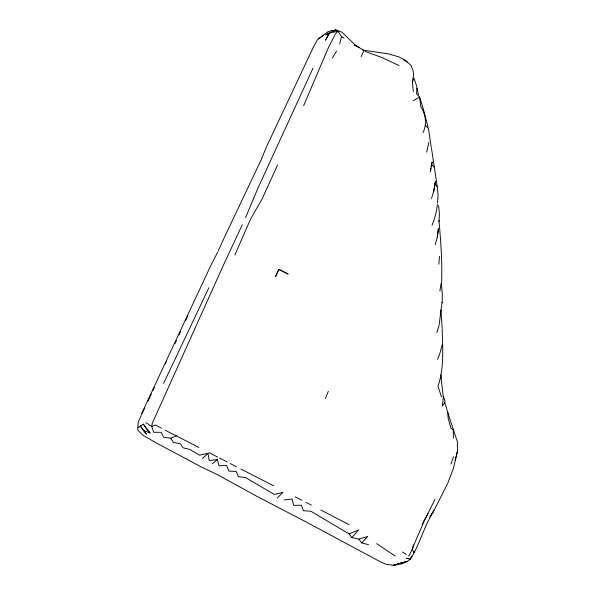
<?xml version="1.0" encoding="UTF-8"?>
<svg xmlns="http://www.w3.org/2000/svg" width="595" height="595" viewBox="0 0 595 595"><rect width="100%" height="100%" fill="white"/><g stroke="black" fill="none" stroke-linecap="round" stroke-linejoin="round"><path stroke-width="0.89" d="M442.197 302.684L442.323 294.257L441.594 286.046M441.423 396.805L437.994 386.185C444.406 367.584 442.576 348.016 442.182 328.775M439.058 221.712L439.385 213.798L438.612 205.572M416.864 88.365L416.53 93.668L419.601 97.044L423.655 110.06L428.05 127.189M433.926 510.622L430.014 516.936L433.926 510.622L447.745 483.281L453.442 468.243L457.458 451.293L457.369 441.728L449.686 418.642L444.792 402.614L444.919 400.77L443.215 396.218L440.731 374.857L441.029 378.242M437.533 202.754L438.069 194.892L437.34 187.217L431.427 147.954M441.512 285.436C442.435 263.808 440.954 242.039 438.917 220.477M423.052 132.566C427.128 124.013 425.737 114.426 420.777 106.55L419.601 97.044L413.198 100.741M438.842 264.217L439.467 256.386M443.23 398.174L442.375 405.946L444.792 402.614M439.199 324.528L442.048 302.186M437.28 237.234L438.381 228.755L437.28 237.234L435.243 244.679M437.392 204.092L436.559 210.489L434.7 217.978L432.037 225.245M428.891 142.309L426.674 152.112M430.877 168.37L430.356 171.68L432.171 161.914L431.747 163.454M431.144 166.712L431.405 165.053M439.876 291.052L441.118 283.391M433.733 191.159L435.436 181.557L433.733 191.159L431.494 198.544M413.294 91.563L412.372 81.976L413.704 74.338L412.937 70.188L411.093 65.599L405.336 60.154L399.096 56.994L388.394 53.825L362.615 50.099M442.115 344.773L440.218 352.255L437.6 359.529M455.182 460.21L457.458 451.293M339.678 44.023L341.515 36.526L337.953 31.215L335.409 29.75L325.755 34.807L328.314 33.878M413.547 544.827L412.253 549.252L408.698 556.265M436.856 332.776L439.073 325.383M450.965 463.959L453.524 456.67M412.372 81.976L413.904 77.938L416.485 85.643L418.471 94.672M245.571 217.629L257.806 188.496L312.963 68.247M325.301 398.605L328.343 391.302M303.673 105.665L328.395 47.674L335.349 34.056L337.953 31.215L329.414 33.142L325.517 40.058L329.414 33.142M223.943 238.35L218.172 251.12M278.802 269.342L275.663 276.422L278.802 269.342L288.181 274.042L278.884 269.505M234.884 255.002L250.458 219.31L262.276 198.589L277.523 165.046M141.35 415.124L138.159 422.242L137.705 430.126L142.763 435.123L155.92 442.732L201.192 466.919L217.48 474.676L256.356 496.052L305.458 521.614L379.989 561.591L386.386 564.417L393.674 565.25L402.012 563.763L407.211 561.412L410.394 559.203C419.698 544.38 423.893 526.999 433.034 512.042M148.11 401L151.323 393.883M179.08 334.903L180.523 331.742M208.852 287.764L163.603 383.403M165.358 363.991L166.459 361.626M185.573 320.698L187.775 315.975M422.1 524.693L423.566 521.577M141.699 413.413L210.682 265.839L217.621 252.198M175.019 343.553L176.507 340.414M141.722 414.336L144.697 408.051M361.143 56.592L364.088 50.389L354.568 45.042M152.833 390.744L154.336 387.605M434.886 499.51L424.443 520.618L415.109 542.038L412.253 549.252L414.053 552.606L413.941 551.535M224.241 237.688L260.967 160.233L266.917 145.879L313.543 46.782L317.38 39.85L323.308 35.261M242.321 224.702L222.627 266.887L152.171 423.551L151.792 426.541L153.659 432.29L161.312 432.32L163.536 437.28L170.787 438.203L176.328 435.89L198.894 447.433M423.93 520.796L427.991 513.604M332.337 57.99L336.547 51.155M410.401 558.385L411.844 556.184M349.109 533.931L351.89 537.649L358.629 529.833L349.109 533.931L310.85 511.209L303.398 510.733L301.412 505.237L293.692 505.363L292.086 499.027L284.023 499.919M358.897 539.122L361.656 542.9L367.784 536.43L358.897 539.122L351.89 537.649M138.04 427.701L143.328 424.146L145.946 427.56M277.203 498.037L282.989 492.31L274.34 494.49L245.579 477.599L238.357 476.602L236.222 471.448L228.74 471.039L226.769 465.513L218.997 465.744L217.339 459.533L209.217 460.552L208.005 453.345L199.518 455.153L189.946 449.493L183.052 447.782L180.382 443.803L173.338 442.435L170.787 438.203M202.464 458.522L208.005 453.345M212.229 463.765L217.339 459.533M327.414 32.13L319.708 37.983L318.585 38.296M327.637 31.989L331.214 30.672M398.769 563.844L399.245 563.688M396.858 564.357L393.674 565.25L397.073 564.313M331.519 30.583L334.174 30.687M361.656 542.9L368.521 544.67M410.394 559.203L406.482 558.184L409.918 559.121M334.435 31.185L331.876 30.479L333.371 31.126M365.196 51.468L381.573 57.373L399.037 65.539M143.603 430.475L146.37 434.238L140.219 425.789L143.603 430.475L150.119 433.019L146.987 428.921M176.328 435.89L165.313 430.289M240.938 469.061L273.901 485.922M295.194 496.825L301.977 500.298M306.009 502.366L311.363 505.125M349.191 524.738L320.802 510.012M219.592 458.061L227.074 461.928M230.25 463.557L236.483 466.778M208.979 452.572L217.658 457.072M354.68 45.056L359.328 47.488M161.453 428.251L155.451 425.016L151.792 426.541L145.857 422.688M403.752 60.125L407.151 61.977M341.515 36.526L344.044 38.095M395.296 556.08L376.65 543.644M402.309 551.959L406.192 554.451M336.829 30.784L335.409 29.75L341.976 32.19L356.011 45.837M425.269 125.173L428.474 128.587L431.204 147.077M150.119 433.019L147.121 429.783L143.328 424.146M431.531 164.227L434.127 167.24M434.952 183.788L437.221 186.644M443.215 396.218L443.483 397.787M442.115 327.949L440.984 309.898M447.856 412.811L448.095 418.077L450.98 428.266L453.33 430.066L453.39 438.091M407.211 561.412L397.475 563.926L407.211 561.412"/></g></svg>
